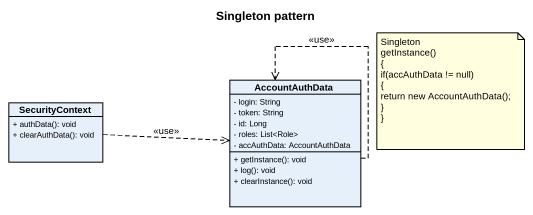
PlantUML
@startuml
title Singleton pattern
hide circle
hide empty members
skinparam classAttributeIconSize 0
class SecurityContext {
  + authData(): void
  + clearAuthData(): void
}
class AccountAuthData {
  - login: String
  - token: String
  - id: Long
  - roles: List<Role>
  - accAuthData: AccountAuthData
  + getInstance(): void
  + log(): void
  + clearInstance(): void
}
SecurityContext .right.> AccountAuthData : <<use>>
AccountAuthData ..> AccountAuthData : <<use>>
note as N1
  Singleton
  getInstance()
  {
  if(accAuthData != null)
  {
  return new AccountAuthData();
  ~}
  ~}
end note
@enduml
